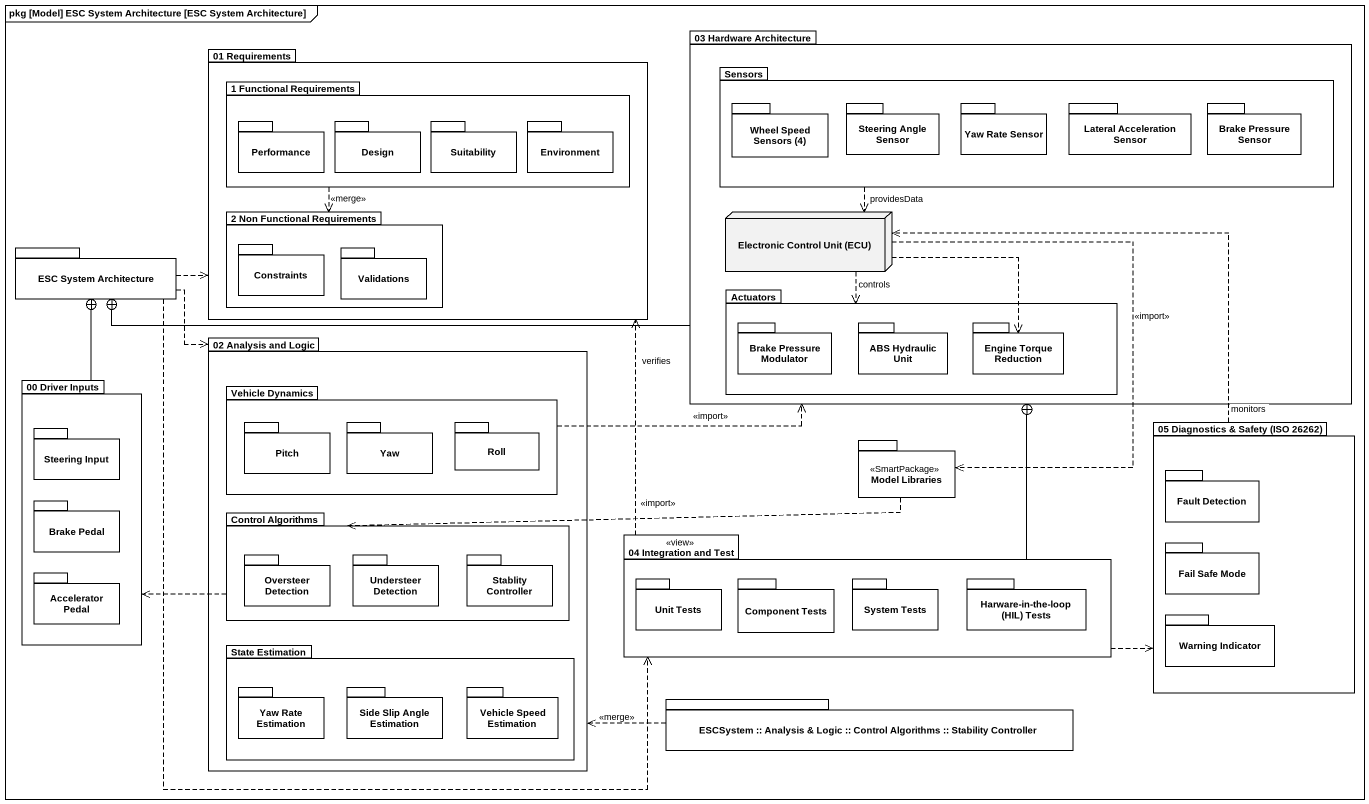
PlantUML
@startuml
mainframe pkg [Model] ESC System Architecture [ESC System Architecture]
package "03 Hardware Architecture" as p03_Hardware_Architecture {
  package Sensors {
    package "Wheel Speed Sensors (4)" as Wheel_Speed_Sensors_4 {
    }
    package "Steering Angle Sensor" as Steering_Angle_Sensor {
    }
    package "Yaw Rate Sensor" as Yaw_Rate_Sensor {
    }
    package "Lateral Acceleration Sensor" as Lateral_Acceleration_Sensor {
    }
    package "Brake Pressure Sensor" as Brake_Pressure_Sensor {
    }
  }
  node "Electronic Control Unit (ECU)" as Electronic_Control_Unit_ECU
  package Actuators {
    package "Brake Pressure Modulator" as Brake_Pressure_Modulator {
    }
    package "ABS Hydraulic Unit" as ABS_Hydraulic_Unit {
    }
    package "Engine Torque Reduction" as Engine_Torque_Reduction {
    }
  }
}
package "01 Requirements" as p01_Requirements {
  package "1 Functional Requirements" as p1_Functional_Requirements {
    package Performance {
    }
    package Design {
    }
    package Suitability {
    }
    package Environment {
    }
  }
  package "2 Non Functional Requirements" as p2_Non_Functional {
    package Constraints {
    }
    package Validations {
    }
  }
}
package "ESC System Architecture" as ESC_System_Architecture {
}
package "02 Analysis and Logic" as p02_Analysis_and_Logic {
  package "Vehicle Dynamics" as Vehicle_Dynamics {
    package Pitch {
    }
    package Yaw {
    }
    package Roll {
    }
  }
  package "Control Algorithms" as Control_Algorithms {
    package "Oversteer Detection" as Oversteer_Detection {
    }
    package "Understeer Detection" as Understeer_Detection {
    }
    package "Stablity Controller" as Stablity_Controller {
    }
  }
  package "State Estimation" as State_Estimation {
    package "Yaw Rate Estimation" as Yaw_Rate_Estimation {
    }
    package "Side Slip Angle Estimation" as Side_Slip_Angle_Estimation {
    }
    package "Vehicle Speed Estimation" as Vehicle_Speed_Estimation {
    }
  }
}
package "00 Driver Inputs" as p00_Driver_Inputs {
  package "Steering Input" as Steering_Input {
  }
  package "Brake Pedal" as Brake_Pedal {
  }
  package "Accelerator Pedal" as Accelerator_Pedal {
  }
}
package "05 Diagnostics & Safety (ISO 26262)" as p05_Diagnostics_Safety_ISO {
  package "Fault Detection" as Fault_Detection {
  }
  package "Fail Safe Mode" as Fail_Safe_Mode {
  }
  package "Warning Indicator" as Warning_Indicator {
  }
}
package "Model Libraries" as Model_Libraries <<SmartPackage>> {
}
package "04 Integration and Test" as p04_Integration_and_Test <<view>> {
  package "Unit Tests" as Unit_Tests {
  }
  package "Component Tests" as Component_Tests {
  }
  package "System Tests" as System_Tests {
  }
  package "Harware-in-the-loop (HIL) Tests" as Harware_in_the_loop_HIL {
  }
}
package "ESCSystem :: Analysis & Logic :: Control Algorithms :: Stability Controller" as ESCSystem_Analysis_Logic {
}
p03_Hardware_Architecture -left-+ ESC_System_Architecture
Sensors .left.> Electronic_Control_Unit_ECU : providesData
p1_Functional_Requirements ..> p2_Non_Functional : <<merge>>
Electronic_Control_Unit_ECU ..> Actuators : controls
Electronic_Control_Unit_ECU .right.> Engine_Torque_Reduction
Electronic_Control_Unit_ECU ..> Model_Libraries : <<import>>
ESC_System_Architecture .right.> p01_Requirements
ESC_System_Architecture ..> p02_Analysis_and_Logic
ESC_System_Architecture .right.> p04_Integration_and_Test
p00_Driver_Inputs -up-+ ESC_System_Architecture
Vehicle_Dynamics .right.> p03_Hardware_Architecture : <<import>>
p05_Diagnostics_Safety_ISO .up.> Electronic_Control_Unit_ECU : monitors
Model_Libraries .left.> Control_Algorithms : <<import>>
Control_Algorithms .left.> p00_Driver_Inputs
p04_Integration_and_Test -up-+ p03_Hardware_Architecture
p04_Integration_and_Test .up.> p01_Requirements : verifies
p04_Integration_and_Test .right.> p05_Diagnostics_Safety_ISO
ESCSystem_Analysis_Logic .left.> p02_Analysis_and_Logic : <<merge>>
@enduml
